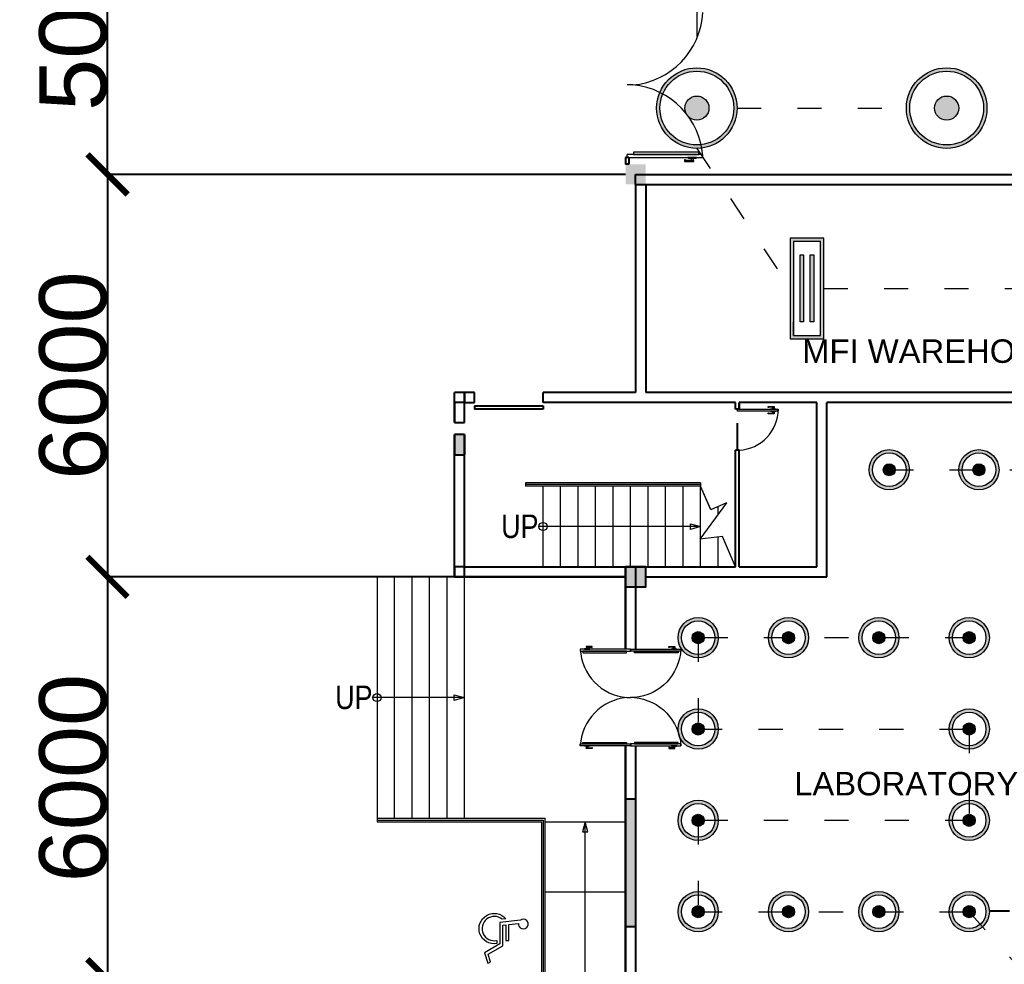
# Model space of a CAD drawing. Header units: millimetres. Extents: x 3339 to 2017737, y 4955 to 2748989.
# Drawn here: x 1420207 to 1434887, y 1267933 to 1282015 of the extents above; entities that cross this region are included whole.
import ezdxf

# ---------------------------------------------------------------- set-up
doc = ezdxf.new("R2010")
doc.units = ezdxf.units.MM
doc.header["$LTSCALE"] = 30
doc.linetypes.add('ACAD_ISO03W100', pattern=[30, 12, -18])
for name, color, linetype, lineweight in [('A-DETL-GENF', 92, 'Continuous', 13), ('A-DOOR', 31, 'Continuous', 13), ('LIGHT LINES', 6, 'ACAD_ISO03W100', 13), ('LIGHTS', 6, 'Continuous', 13), ('STAIR', 1, 'Continuous', 5), ('T-WAL', 4, 'Continuous', 5)]:
    doc.layers.add(name, color=color, linetype=linetype, lineweight=lineweight)
for name, color, linetype in [('DIM LINES', 7, 'Continuous'), ('TEXT', 7, 'Continuous'), ('window', 92, 'Continuous')]:
    doc.layers.add(name, color=color, linetype=linetype)
doc.styles.add('Arial Narrow', font='ARIALN.TTF', dxfattribs={"height": 200})
doc.styles.get("Standard").update_dxf_attribs({"font": 'arial.ttf'})
doc.dimstyles.new('GREEN', dxfattribs={"dimtxt": 1000, "dimasz": 600, "dimexe": 0.18, "dimexo": 0.0625, "dimgap": 0.09, "dimtad": 2, "dimdec": 0, "dimzin": 0, "dimdsep": 46, "dimtxsty": 'Standard', "dimblk": 'ARCHTICK', "dimcen": 0.09, "dimclrd": 3, "dimclre": 3, "dimclrt": 2, "dimadec": 0, "dimazin": 0, "dimtfac": 1, "dimtdec": 0, "dimtofl": 0, "dimtmove": 0, "dimatfit": 3, "dimfxl": 1, "dimtolj": 1, "dimtzin": 0, "dimarcsym": 0})

# ---------------------------------------------------------------- blocks, each defined once
blk = doc.blocks.new('_ArchTick')
at = {"color": 0, "linetype": 'ByBlock', "const_width": 0.15}
blk.add_lwpolyline([(-0.5, -0.5), (0.5, 0.5)], dxfattribs=at)
blk = doc.blocks.new('*D605')
at = {"layer": 'Defpoints', "color": 0, "transparency": 16777216}
for p in [(1412530, 1308509), (1429240, 1308509), (1429240, 1238709)]:
    blk.add_point(p, dxfattribs=at)
at = {"layer": 'DIM LINES', "color": 3, "linetype": 'ByBlock', "lineweight": -2, "transparency": 16777216}
for p, q in [((1429240, 1308509), (1412530, 1308509)), ((1412530, 1238709), (1412530, 1308509)), ((1429240, 1238709), (1412530, 1238709))]:
    blk.add_line(p, q, dxfattribs=at)
at = {"layer": 'DIM LINES', "color": 3, "lineweight": -2, "transparency": 16777216, "xscale": 600, "yscale": 600, "zscale": 600}
for p, rotation in [((1412530, 1308509), 90), ((1412530, 1238709), 270)]:
    blk.add_blockref('_ArchTick', p, dxfattribs=dict(at, rotation=rotation))
at = {"layer": 'DIM LINES', "color": 2, "transparency": 16777216, "insert": (1412020, 1273609), "char_height": 1000, "attachment_point": 5, "rotation": 90}
blk.add_mtext('\\A1;69800', dxfattribs=at)
blk = doc.blocks.new('*D857')
at = {"layer": 'Defpoints', "color": 0, "transparency": 16777216}
for p in [(1417228, 1284709), (1429240, 1284709), (1429240, 1261709)]:
    blk.add_point(p, dxfattribs=at)
at = {"layer": 'DIM LINES', "color": 3, "linetype": 'ByBlock', "lineweight": -2, "transparency": 16777216}
for p, q in [((1429240, 1284709), (1417228, 1284709)), ((1417228, 1261709), (1417228, 1284709)), ((1429240, 1261709), (1417228, 1261709))]:
    blk.add_line(p, q, dxfattribs=at)
at = {"layer": 'DIM LINES', "color": 3, "lineweight": -2, "transparency": 16777216, "xscale": 600, "yscale": 600, "zscale": 600}
for p, rotation in [((1417228, 1284709), 90), ((1417228, 1261709), 270)]:
    blk.add_blockref('_ArchTick', p, dxfattribs=dict(at, rotation=rotation))
at = {"layer": 'DIM LINES', "color": 2, "transparency": 16777216, "insert": (1416717, 1273209), "char_height": 1000, "attachment_point": 5, "rotation": 90}
blk.add_mtext('\\A1;23000', dxfattribs=at)
blk = doc.blocks.new('*D642')
at = {"layer": 'Defpoints', "color": 0, "transparency": 16777216}
for p in [(1426689, 1267709), (1421517, 1261709), (1429240, 1261709)]:
    blk.add_point(p, dxfattribs=at)
at = {"layer": 'DIM LINES', "color": 3, "linetype": 'ByBlock', "lineweight": -2, "transparency": 16777216}
for p, q in [((1426688, 1267709), (1421516, 1267709)), ((1421517, 1267709), (1421517, 1261709)), ((1429240, 1261709), (1421516, 1261709))]:
    blk.add_line(p, q, dxfattribs=at)
at = {"layer": 'DIM LINES', "color": 3, "lineweight": -2, "transparency": 16777216, "xscale": 600, "yscale": 600, "zscale": 600}
for p, rotation in [((1421517, 1267709), 90), ((1421517, 1261709), 270)]:
    blk.add_blockref('_ArchTick', p, dxfattribs=dict(at, rotation=rotation))
at = {"layer": 'DIM LINES', "color": 2, "transparency": 16777216, "insert": (1421006, 1264709), "char_height": 1000, "attachment_point": 5, "rotation": 90}
blk.add_mtext('\\A1;6000', dxfattribs=at)
blk = doc.blocks.new('*D643')
at = {"layer": 'Defpoints', "color": 0, "transparency": 16777216}
for p in [(1429240, 1279709), (1421517, 1273709), (1429240, 1273709)]:
    blk.add_point(p, dxfattribs=at)
at = {"layer": 'DIM LINES', "color": 3, "linetype": 'ByBlock', "lineweight": -2, "transparency": 16777216}
for p, q in [((1429240, 1279709), (1421516, 1279709)), ((1421517, 1279709), (1421517, 1273709)), ((1429240, 1273709), (1421516, 1273709))]:
    blk.add_line(p, q, dxfattribs=at)
at = {"layer": 'DIM LINES', "color": 3, "lineweight": -2, "transparency": 16777216, "xscale": 600, "yscale": 600, "zscale": 600}
for p, rotation in [((1421517, 1279709), 90), ((1421517, 1273709), 270)]:
    blk.add_blockref('_ArchTick', p, dxfattribs=dict(at, rotation=rotation))
at = {"layer": 'DIM LINES', "color": 2, "transparency": 16777216, "insert": (1421006, 1276709), "char_height": 1000, "attachment_point": 5, "rotation": 90}
blk.add_mtext('\\A1;6000', dxfattribs=at)
blk = doc.blocks.new('*D644')
at = {"layer": 'Defpoints', "color": 0, "transparency": 16777216}
for p in [(1429240, 1273709), (1421517, 1267709), (1426689, 1267709)]:
    blk.add_point(p, dxfattribs=at)
at = {"layer": 'DIM LINES', "color": 3, "linetype": 'ByBlock', "lineweight": -2, "transparency": 16777216}
for p, q in [((1429240, 1273709), (1421516, 1273709)), ((1421517, 1273709), (1421517, 1267709)), ((1426688, 1267709), (1421516, 1267709))]:
    blk.add_line(p, q, dxfattribs=at)
at = {"layer": 'DIM LINES', "color": 3, "lineweight": -2, "transparency": 16777216, "xscale": 600, "yscale": 600, "zscale": 600}
for p, rotation in [((1421517, 1273709), 90), ((1421517, 1267709), 270)]:
    blk.add_blockref('_ArchTick', p, dxfattribs=dict(at, rotation=rotation))
at = {"layer": 'DIM LINES', "color": 2, "transparency": 16777216, "insert": (1421006, 1270709), "char_height": 1000, "attachment_point": 5, "rotation": 90}
blk.add_mtext('\\A1;6000', dxfattribs=at)
blk = doc.blocks.new('*D663')
at = {"layer": 'Defpoints', "color": 0, "transparency": 16777216}
for p in [(1421517, 1284709), (1429240, 1284709), (1429240, 1279709)]:
    blk.add_point(p, dxfattribs=at)
at = {"layer": 'DIM LINES', "color": 3, "linetype": 'ByBlock', "lineweight": -2, "transparency": 16777216}
for p, q in [((1429240, 1284709), (1421516, 1284709)), ((1421517, 1279709), (1421517, 1284709)), ((1429240, 1279709), (1421516, 1279709))]:
    blk.add_line(p, q, dxfattribs=at)
at = {"layer": 'DIM LINES', "color": 3, "lineweight": -2, "transparency": 16777216, "xscale": 600, "yscale": 600, "zscale": 600}
for p, rotation in [((1421517, 1284709), 90), ((1421517, 1279709), 270)]:
    blk.add_blockref('_ArchTick', p, dxfattribs=dict(at, rotation=rotation))
at = {"layer": 'DIM LINES', "color": 2, "transparency": 16777216, "insert": (1421006, 1282209), "char_height": 1000, "attachment_point": 5, "rotation": 90}
blk.add_mtext('\\A1;5000', dxfattribs=at)
blk = doc.blocks.new('slash')
at = {"layer": 'STAIR'}
for p, q in [((2543, 11669), (2695, 12018)), ((2309, 11772), (2708, 11231)), ((2173, 10818), (2370, 11270))]:
    blk.add_line(p, q, dxfattribs=at)
for points in [[(2309, 11772), (2543, 11669)], [(2370, 11270), (2708, 11231)]]:
    blk.add_lwpolyline(points, dxfattribs=at)
blk = doc.blocks.new('double door no base 0.5')
at = {"color": 0}
for p, q in [((62065, 59903), (62095, 59903)), ((63478, 59903), (63508, 59903))]:
    blk.add_line(p, q, dxfattribs=at)
at = {"layer": 'A-DETL-GENF'}
for p, q in [((62095, 59843), (62095, 59193)), ((62118, 59843), (62095, 59843)), ((62118, 59193), (62118, 59843)), ((63456, 59193), (63456, 59843)), ((63456, 59843), (63478, 59843)), ((63478, 59843), (63478, 59193)), ((62036, 59324), (62027, 59332)), ((62027, 59332), (62027, 59271)), ((62042, 59332), (62027, 59332)), ((62036, 59271), (62036, 59324)), ((62036, 59324), (62042, 59324)), ((62042, 59324), (62042, 59332)), ((63532, 59324), (63532, 59332)), ((63532, 59332), (63546, 59332)), ((63538, 59324), (63532, 59324)), ((63538, 59324), (63546, 59332)), ((63538, 59271), (63538, 59324)), ((63546, 59332), (63546, 59271)), ((62027, 59271), (62036, 59271)), ((62037, 59271), (62027, 59271)), ((62027, 59271), (62027, 59242)), ((62027, 59242), (62037, 59242)), ((62037, 59242), (62037, 59271)), ((62037, 59268), (62037, 59244)), ((62061, 59268), (62037, 59268)), ((62037, 59244), (62061, 59244)), ((62065, 59299), (62061, 59294)), ((62061, 59294), (62061, 59218)), ((62061, 59244), (62061, 59268)), ((62061, 59218), (62065, 59214)), ((62065, 59214), (62065, 59299)), ((62095, 59193), (62118, 59193)), ((63478, 59193), (63456, 59193)), ((63508, 59214), (63508, 59299)), ((63508, 59299), (63513, 59294)), ((63513, 59218), (63508, 59214)), ((63513, 59294), (63513, 59218)), ((63513, 59244), (63513, 59268)), ((63513, 59268), (63537, 59268)), ((63537, 59244), (63513, 59244)), ((63537, 59271), (63546, 59271)), ((63537, 59242), (63537, 59271)), ((63537, 59268), (63537, 59244)), ((63546, 59242), (63537, 59242)), ((63546, 59271), (63538, 59271)), ((63546, 59271), (63546, 59242))]:
    blk.add_line(p, q, dxfattribs=at)
at = {"layer": 'A-DOOR', "lineweight": 18}
for p, q in [((62065, 59903), (62065, 59153)), ((62065, 59903), (62095, 59903)), ((62095, 59153), (62095, 59903)), ((63478, 59153), (63478, 59903)), ((63508, 59903), (63478, 59903)), ((63508, 59903), (63508, 59153)), ((62065, 59153), (62095, 59153)), ((63508, 59153), (63478, 59153))]:
    blk.add_line(p, q, dxfattribs=at)
at = {"layer": 'A-DOOR'}
blk.add_line((62787, 59847), (62787, 59903), dxfattribs=at)
for centre, start, end in [((62030, 59913), 272.6963, 355.0387), ((63544, 59913), 184.9613, 267.3037)]:
    blk.add_arc(centre, 760, start, end, dxfattribs=at)

msp = doc.modelspace()

# ---------------------------------------------------------------- hatches: boundary and pattern name
h = msp.add_hatch(color=2)
h.dxf.hatch_style = 1
h.paths.add_polyline_path([(1429540.35, 1279859.357), (1429240.35, 1279859.357), (1429240.35, 1279559.357), (1429540.35, 1279559.357)])
h = msp.add_hatch(color=2)
h.dxf.hatch_style = 1
h.paths.add_polyline_path([(1429540.35, 1273859.357), (1429240.35, 1273859.357), (1429240.35, 1273559.357), (1429540.35, 1273559.357)])
at = {"layer": 'LIGHTS'}
h = msp.add_hatch(color=256, dxfattribs=at)
h.dxf.hatch_style = 1
h.paths.add_polyline_path([(1429751.086, 1280930.577, -0.01099907), (1429795.676, 1280907.611, -0.820540377), (1430853.74, 1280696.967, -0.381861725), (1430365.05, 1280150.395, -0.01099907), (1430374.733, 1280101.182, 0.379887881), (1430903.74, 1280696.967, 0.817660067)])
h.paths.add_polyline_path([(1429753.74, 1280696.967, -0.098574921), (1429795.676, 1280907.611, 0.01099907), (1429751.086, 1280930.577, 0.10031575), (1429703.74, 1280696.967, 0.449393119), (1430374.733, 1280101.182, 0.01099907), (1430365.05, 1280150.395, -0.447322814)])
h = msp.add_hatch(color=256, dxfattribs=at)
h.dxf.hatch_style = 1
h.paths.add_polyline_path([(1433427.733, 1280696.967, 1), (1434627.733, 1280696.967, 1)])
h.paths.add_polyline_path([(1434577.733, 1280696.967, -1), (1433477.733, 1280696.967, -1)], flags=16)
h.paths.add_polyline_path([(1434207.733, 1280696.967, -1), (1433847.733, 1280696.967, -1)], flags=0)
h = msp.add_hatch(color=256, dxfattribs=at)
h.dxf.hatch_style = 1
h.paths.add_polyline_path([(1430483.74, 1280696.967, 1), (1430123.74, 1280696.967, 1)])
h = msp.add_hatch(color=256, dxfattribs=at)
h.dxf.hatch_style = 1
h.paths.add_polyline_path([(1434207.733, 1280696.967, 1), (1433847.733, 1280696.967, 1)])
h = msp.add_hatch(color=256, dxfattribs=at)
h.dxf.hatch_style = 1
h.paths.add_polyline_path([(1432195.28, 1278759.357), (1431695.28, 1278759.357), (1431695.28, 1277259.357), (1432195.28, 1277259.357)])
h.paths.add_polyline_path([(1431745.28, 1278709.357), (1432145.28, 1278709.357), (1432145.28, 1277309.357), (1431745.28, 1277309.357), (1431745.28, 1277509.357)], flags=16)
h.paths.add_polyline_path([(1431845.28, 1278509.357), (1431895.28, 1278509.357), (1431895.28, 1277509.357), (1431845.28, 1277509.357)], flags=0)
h.paths.add_polyline_path([(1431995.28, 1278509.357), (1432045.28, 1278509.357), (1432045.28, 1277509.357), (1431995.28, 1277509.357)], flags=0)
h = msp.add_hatch(color=256, dxfattribs=at)
h.dxf.hatch_style = 1
h.paths.add_polyline_path([(1431845.28, 1277509.357), (1431895.28, 1277509.357), (1431895.28, 1278509.357), (1431845.28, 1278509.357)])
h = msp.add_hatch(color=256, dxfattribs=at)
h.dxf.hatch_style = 1
h.paths.add_polyline_path([(1432045.28, 1278509.357), (1431995.28, 1278509.357), (1431995.28, 1277509.357), (1432045.28, 1277509.357)])
h = msp.add_hatch(color=256, dxfattribs=at)
h.dxf.hatch_style = 1
h.paths.add_polyline_path([(1433472.02, 1275305.862), (1433422.02, 1275305.862, -1), (1432922.02, 1275305.862, -1), (1433422.02, 1275305.862), (1433472.02, 1275305.862, 1), (1432872.02, 1275305.862, 1)])
h = msp.add_hatch(color=256, dxfattribs=at)
h.dxf.hatch_style = 1
h.paths.add_polyline_path([(1434258.888, 1275305.862), (1434208.888, 1275305.862, 1), (1434808.888, 1275305.862), (1434758.888, 1275305.862, -1)])
h.paths.add_polyline_path([(1434758.888, 1275305.862), (1434808.888, 1275305.862, 1), (1434208.888, 1275305.862), (1434258.888, 1275305.862, -1)])
h = msp.add_hatch(color=256, dxfattribs=at)
h.dxf.hatch_style = 1
h.paths.add_polyline_path([(1433262.02, 1275305.862, 1), (1433082.02, 1275305.862, 1)])
h = msp.add_hatch(color=256, dxfattribs=at)
h.dxf.hatch_style = 1
h.paths.add_polyline_path([(1434598.888, 1275305.862, 1), (1434418.888, 1275305.862, 1)])
h = msp.add_hatch(color=256, dxfattribs=at)
h.dxf.hatch_style = 1
h.paths.add_polyline_path([(1430623.281, 1272802.365), (1430573.281, 1272802.365, -0.414213562), (1430323.281, 1272552.365), (1430323.281, 1272502.365, 0.414213562)], flags=17)
h.paths.add_polyline_path([(1430023.281, 1272802.365, 0.414213562), (1430323.281, 1272502.365), (1430323.281, 1272552.365, -0.414213562), (1430073.281, 1272802.365, -1), (1430573.281, 1272802.365), (1430623.281, 1272802.365, 1)])
h = msp.add_hatch(color=256, dxfattribs=at)
h.dxf.hatch_style = 1
h.paths.add_polyline_path([(1431370.281, 1272802.365), (1431420.281, 1272802.365, -1), (1431920.281, 1272802.365), (1431970.281, 1272802.365, 1)])
h.paths.add_polyline_path([(1431970.281, 1272802.365), (1431920.281, 1272802.365, -1), (1431420.281, 1272802.365), (1431370.281, 1272802.365, 1)])
h = msp.add_hatch(color=256, dxfattribs=at)
h.dxf.hatch_style = 1
h.paths.add_polyline_path([(1432717.28, 1272802.365), (1432767.28, 1272802.365, -1), (1433267.28, 1272802.365), (1433317.28, 1272802.365, 1)])
h.paths.add_polyline_path([(1433317.28, 1272802.365), (1433267.28, 1272802.365, -1), (1432767.28, 1272802.365), (1432717.28, 1272802.365, 1)])
h = msp.add_hatch(color=256, dxfattribs=at)
h.dxf.hatch_style = 1
h.paths.add_polyline_path([(1434064.28, 1272802.365), (1434114.28, 1272802.365, -1), (1434614.28, 1272802.365, -1), (1434114.28, 1272802.365), (1434064.28, 1272802.365, 1), (1434664.28, 1272802.365, 1)])
h = msp.add_hatch(color=256, dxfattribs=at)
h.dxf.hatch_style = 1
h.paths.add_polyline_path([(1430413.281, 1272802.365, 1), (1430233.281, 1272802.365, 1)])
h = msp.add_hatch(color=256, dxfattribs=at)
h.dxf.hatch_style = 1
h.paths.add_polyline_path([(1431760.281, 1272802.365, 1), (1431580.281, 1272802.365, 1)])
h = msp.add_hatch(color=256, dxfattribs=at)
h.dxf.hatch_style = 1
h.paths.add_polyline_path([(1433107.28, 1272802.365, 1), (1432927.28, 1272802.365, 1)])
h = msp.add_hatch(color=256, dxfattribs=at)
h.dxf.hatch_style = 1
h.paths.add_polyline_path([(1434454.28, 1272802.365, 1), (1434274.28, 1272802.365, 1)])
h = msp.add_hatch(color=256, dxfattribs=at)
h.dxf.hatch_style = 1
h.paths.add_polyline_path([(1430623.281, 1271440.773), (1430573.281, 1271440.773, -1), (1430073.281, 1271440.773, -0.414213562), (1430323.281, 1271690.773), (1430323.281, 1271740.773, 0.414213562), (1430023.281, 1271440.773, 0.040650696), (1430027.234, 1271392.233, -0.022459882), (1430045.868, 1271326.573, 0.821592087)])
h.paths.add_polyline_path([(1430323.281, 1271740.773), (1430323.281, 1271690.773, -0.414213562), (1430573.281, 1271440.773), (1430623.281, 1271440.773, 0.414213562)], flags=17)
h = msp.add_hatch(color=256, dxfattribs=at)
h.dxf.hatch_style = 1
h.paths.add_polyline_path([(1434064.28, 1271440.773), (1434114.28, 1271440.773, -1), (1434614.28, 1271440.773, -0.414213562), (1434364.28, 1271190.773), (1434364.28, 1271140.773, 0.414213562), (1434664.28, 1271440.773, 1)])
h.paths.add_polyline_path([(1431650.539, 1270254), (1435167.49, 1270254), (1435167.49, 1270975.248), (1431650.539, 1270975.248)], flags=9)
h = msp.add_hatch(color=256, dxfattribs=at)
h.dxf.hatch_style = 1
h.paths.add_polyline_path([(1430413.281, 1271440.773, 1), (1430233.281, 1271440.773, 1)])
h = msp.add_hatch(color=256, dxfattribs=at)
h.dxf.hatch_style = 1
h.paths.add_polyline_path([(1434454.28, 1271440.773, 1), (1434274.28, 1271440.773, 1)])
h = msp.add_hatch(color=256, dxfattribs=at)
h.dxf.hatch_style = 1
h.paths.add_polyline_path([(1434114.28, 1271440.773), (1434064.28, 1271440.773, 0.414213562), (1434364.28, 1271140.773), (1434364.28, 1271190.773, -0.414213562)])
h = msp.add_hatch(color=256, dxfattribs=at)
h.dxf.hatch_style = 1
h.paths.add_polyline_path([(1430623.281, 1270079.18), (1430573.281, 1270079.18, -0.414213562), (1430323.281, 1269829.18), (1430323.281, 1269779.18, 0.414213562)], flags=17)
h.paths.add_polyline_path([(1430023.281, 1270079.18, 0.414213562), (1430323.281, 1269779.18), (1430323.281, 1269829.18, -0.414213562), (1430073.281, 1270079.18, -1), (1430573.281, 1270079.18), (1430623.281, 1270079.18, 1)])
h = msp.add_hatch(color=256, dxfattribs=at)
h.dxf.hatch_style = 1
h.paths.add_polyline_path([(1434664.28, 1270079.18, 0.414213562), (1434364.28, 1270379.18), (1434364.28, 1270329.18, -0.414213562), (1434614.28, 1270079.18, -1), (1434114.28, 1270079.18), (1434064.28, 1270079.18, 1)])
h.paths.add_polyline_path([(1434364.28, 1270329.18), (1434364.28, 1270379.18, 0.414213562), (1434064.28, 1270079.18), (1434114.28, 1270079.18, -0.414213562)], flags=17)
h = msp.add_hatch(color=256, dxfattribs=at)
h.dxf.hatch_style = 1
h.paths.add_polyline_path([(1430413.281, 1270079.18, 1), (1430233.281, 1270079.18, 1)])
h = msp.add_hatch(color=256, dxfattribs=at)
h.dxf.hatch_style = 1
h.paths.add_polyline_path([(1434454.28, 1270079.18, 1), (1434274.28, 1270079.18, 1)])
h = msp.add_hatch(color=256, dxfattribs=at)
h.dxf.hatch_style = 1
h.paths.add_polyline_path([(1430323.281, 1269017.588), (1430323.281, 1268967.588, -0.414213562), (1430573.281, 1268717.588), (1430623.281, 1268717.588, 0.414213562)], flags=17)
h.paths.add_polyline_path([(1430623.281, 1268717.588), (1430573.281, 1268717.588, -1), (1430073.281, 1268717.588, -0.414213562), (1430323.281, 1268967.588), (1430323.281, 1269017.588, 0.414213562), (1430023.281, 1268717.588, 1)])
h = msp.add_hatch(color=256, dxfattribs=at)
h.dxf.hatch_style = 1
h.paths.add_polyline_path([(1431920.281, 1268717.588), (1431970.281, 1268717.588, 1), (1431370.281, 1268717.588), (1431420.281, 1268717.588, -1)])
h.paths.add_polyline_path([(1431420.281, 1268717.588), (1431370.281, 1268717.588, 1), (1431970.281, 1268717.588), (1431920.281, 1268717.588, -1)])
h = msp.add_hatch(color=256, dxfattribs=at)
h.dxf.hatch_style = 1
h.paths.add_polyline_path([(1432717.28, 1268717.588), (1432767.28, 1268717.588, -1), (1433267.28, 1268717.588), (1433317.28, 1268717.588, 1)])
h.paths.add_polyline_path([(1433317.28, 1268717.588), (1433267.28, 1268717.588, -1), (1432767.28, 1268717.588), (1432717.28, 1268717.588, 1)])
h = msp.add_hatch(color=256, dxfattribs=at)
h.dxf.hatch_style = 1
h.paths.add_polyline_path([(1434114.28, 1268717.588), (1434064.28, 1268717.588, 0.647882131), (1434564.059, 1268493.785), (1434530.763, 1268531.085, -0.647882131)])
h.paths.add_polyline_path([(1434614.28, 1268717.588, -0.213679039), (1434530.763, 1268531.085), (1434564.059, 1268493.785, 0.213679039), (1434664.28, 1268717.588, 1), (1434064.28, 1268717.588), (1434114.28, 1268717.588, -1)])
h = msp.add_hatch(color=256, dxfattribs=at)
h.dxf.hatch_style = 1
h.paths.add_polyline_path([(1430413.281, 1268717.588, 1), (1430233.281, 1268717.588, 1)])
h = msp.add_hatch(color=256, dxfattribs=at)
h.dxf.hatch_style = 1
h.paths.add_polyline_path([(1431760.281, 1268717.588, 1), (1431580.281, 1268717.588, 1)])
h = msp.add_hatch(color=256, dxfattribs=at)
h.dxf.hatch_style = 1
h.paths.add_polyline_path([(1433107.28, 1268717.588, 1), (1432927.28, 1268717.588, 1)])
h = msp.add_hatch(color=256, dxfattribs=at)
h.dxf.hatch_style = 1
h.paths.add_polyline_path([(1434454.28, 1268717.588, 1), (1434274.28, 1268717.588, 1)])
at = {"layer": 'window'}
h = msp.add_hatch(color=256, dxfattribs=at)
h.dxf.hatch_style = 1
h.paths.add_polyline_path([(1426840.35, 1275829.357), (1426690.35, 1275829.357), (1426690.35, 1275529.357), (1426840.35, 1275529.357)])
h = msp.add_hatch(color=256, dxfattribs=at)
h.dxf.hatch_style = 1
h.paths.add_polyline_path([(1429388.73, 1268498.608), (1429240.35, 1268498.608), (1429240.35, 1270398.608), (1429388.73, 1270398.608)])

# ---------------------------------------------------------------- linework, layer by layer
for p, q in [((1429290.35, 1279959.357), (1429240.35, 1279959.357)), ((1429240.35, 1279959.357), (1429240.35, 1279859.357)), ((1429290.35, 1279959.357), (1429240.35, 1279959.357)), ((1429240.35, 1279959.357), (1429240.35, 1279859.357)), ((1429290.35, 1279959.357), (1429290.35, 1279859.357)), ((1429390.35, 1279559.357), (1429390.35, 1276459.357)), ((1429390.35, 1279559.357), (1429390.35, 1276459.357)), ((1429540.35, 1279559.357), (1429540.35, 1276459.357)), ((1426840.35, 1276309.357), (1426840.35, 1276459.357)), ((1426840.35, 1276459.357), (1426840.35, 1276309.357)), ((1426840.35, 1276309.357), (1426690.35, 1276309.357)), ((1426840.35, 1273859.357), (1426690.35, 1273859.357)), ((1426690.35, 1273859.357), (1426690.35, 1273709.357)), ((1426840.35, 1273709.357), (1426840.35, 1273859.357)), ((1427748.683, 1273859.357), (1430882.017, 1273859.357)), ((1429240.35, 1273859.357), (1429240.35, 1272630.858)), ((1429390.35, 1273859.357), (1429390.35, 1272630.858)), ((1426690.35, 1273709.357), (1426840.35, 1273709.357)), ((1429240.35, 1271187.858), (1429240.35, 1252230.857)), ((1429390.35, 1271187.858), (1429390.35, 1265384.357)), ((1429240.35, 1268498.608), (1429240.35, 1270398.608)), ((1434966.028, 1268723.382), (1434664.224, 1268723.382))]:
    msp.add_line(p, q)
at = {"color": 0}
for p, q in [((1429390.35, 1279709.357), (1438390.35, 1279709.357)), ((1429390.35, 1279559.357), (1438240.35, 1279559.357)), ((1426690.35, 1276009.357), (1426690.35, 1276459.357)), ((1426840.35, 1276459.357), (1426690.35, 1276459.357)), ((1426990.35, 1276459.357), (1426840.35, 1276459.357)), ((1426990.35, 1276309.357), (1426990.35, 1276459.357)), ((1428009.795, 1276309.357), (1428009.795, 1276459.357)), ((1429390.35, 1276459.357), (1428009.795, 1276459.357)), ((1438240.35, 1276459.357), (1429540.35, 1276459.357)), ((1426690.35, 1276309.357), (1426690.35, 1276009.357)), ((1426840.35, 1276009.357), (1426840.35, 1276309.357)), ((1426840.35, 1276309.357), (1426990.35, 1276309.357)), ((1426990.35, 1276259.357), (1426990.35, 1276209.357)), ((1426990.35, 1276259.357), (1428009.795, 1276259.357)), ((1428009.795, 1276209.357), (1426990.35, 1276209.357)), ((1430882.017, 1276309.357), (1428009.795, 1276309.357)), ((1428009.795, 1276259.357), (1428009.795, 1276209.357)), ((1430882.017, 1276209.357), (1430882.017, 1276309.357)), ((1430932.017, 1276209.357), (1430882.017, 1276209.357)), ((1430932.017, 1276209.357), (1430932.017, 1276309.357)), ((1430932.017, 1276309.357), (1430932.017, 1276209.357)), ((1432090.35, 1276309.357), (1430932.017, 1276309.357)), ((1432090.35, 1273859.357), (1432090.35, 1276309.357)), ((1432240.35, 1273859.357), (1432240.35, 1276309.357)), ((1432240.35, 1273709.357), (1432240.35, 1276309.357)), ((1439040.35, 1276309.357), (1432240.35, 1276309.357)), ((1426690.35, 1276009.357), (1426840.35, 1276009.357)), ((1430907.017, 1275599.37), (1430907.017, 1275999.37)), ((1426690.35, 1273709.357), (1426690.35, 1275829.357)), ((1426840.35, 1273859.357), (1426840.35, 1275829.357)), ((1430882.017, 1273859.357), (1430882.017, 1275599.37)), ((1430932.017, 1275599.37), (1430882.017, 1275599.37)), ((1430932.017, 1273859.357), (1430932.017, 1275599.37)), ((1426840.35, 1273859.357), (1429240.35, 1273859.357)), ((1429240.35, 1273859.357), (1430882.017, 1273859.357)), ((1429240.35, 1273859.357), (1429240.35, 1273709.357)), ((1429240.35, 1273709.357), (1429240.35, 1273859.357)), ((1429240.35, 1273709.357), (1429240.35, 1273859.357)), ((1429540.35, 1273859.357), (1430882.017, 1273859.357)), ((1430932.017, 1273859.357), (1432090.35, 1273859.357)), ((1430932.017, 1273859.357), (1432090.35, 1273859.357)), ((1426690.35, 1273709.357), (1429240.35, 1273709.357)), ((1429240.35, 1272630.858), (1429240.35, 1273709.357)), ((1429540.35, 1273709.357), (1432240.35, 1273709.357)), ((1429240.35, 1267709.357), (1429240.35, 1271187.858)), ((1429240.35, 1267709.357), (1429240.35, 1270109.357))]:
    msp.add_line(p, q, dxfattribs=at)
for points in [[(1429290.35, 1279859.357), (1429240.35, 1279859.357)], [(1429390.35, 1279559.357), (1429390.35, 1279559.357), (1429390.35, 1279709.357)]]:
    msp.add_lwpolyline(points)
msp.add_lwpolyline([(1429540.35, 1273859.357), (1429240.35, 1273859.357), (1429240.35, 1273559.357), (1429540.35, 1273559.357), (1429540.35, 1273859.357)], close=True)
at = {"layer": 'A-DETL-GENF'}
for p, q in [((1430330.658, 1280038.107), (1429356.408, 1280038.107)), ((1429356.408, 1280038.107), (1429356.408, 1280004.357)), ((1429356.408, 1280004.357), (1430330.658, 1280004.357)), ((1430330.658, 1280004.357), (1430330.658, 1280038.107)), ((1430134.86, 1279923.763), (1430121.523, 1279923.763)), ((1430121.523, 1279923.763), (1430121.523, 1279902.207)), ((1430121.523, 1279902.207), (1430214.231, 1279902.207)), ((1430134.86, 1279915.085), (1430121.982, 1279902.207)), ((1430134.86, 1279915.085), (1430134.86, 1279923.763)), ((1430214.231, 1279915.085), (1430134.86, 1279915.085)), ((1430299.956, 1279959.357), (1430171.369, 1279959.357)), ((1430171.369, 1279959.357), (1430178.513, 1279952.214)), ((1430178.513, 1279952.214), (1430292.813, 1279952.214)), ((1430214.231, 1279916.495), (1430214.231, 1279902.207)), ((1430257.094, 1279916.495), (1430214.231, 1279916.495)), ((1430214.231, 1279902.207), (1430214.231, 1279915.085)), ((1430214.231, 1279902.207), (1430257.094, 1279902.207)), ((1430253.522, 1279952.214), (1430217.803, 1279952.214)), ((1430217.803, 1279952.214), (1430217.803, 1279916.495)), ((1430217.803, 1279916.495), (1430253.522, 1279916.495)), ((1430253.522, 1279916.495), (1430253.522, 1279952.214)), ((1430257.094, 1279902.207), (1430257.094, 1279916.495)), ((1430292.813, 1279952.214), (1430299.956, 1279959.357)), ((1431366.424, 1276247.457), (1431428.229, 1276247.457)), ((1431366.424, 1276233.087), (1431366.424, 1276247.457)), ((1431375.315, 1276233.087), (1431366.424, 1276233.087)), ((1431375.315, 1276238.872), (1431366.729, 1276247.457)), ((1431428.229, 1276238.872), (1431375.315, 1276238.872)), ((1431375.315, 1276238.872), (1431375.315, 1276233.087)), ((1431399.654, 1276209.357), (1431404.417, 1276214.12)), ((1431485.379, 1276209.357), (1431399.654, 1276209.357)), ((1431404.417, 1276174.595), (1431399.654, 1276179.357)), ((1431399.654, 1276179.357), (1431485.379, 1276179.357)), ((1431404.417, 1276214.12), (1431480.617, 1276214.12)), ((1431480.617, 1276174.595), (1431404.417, 1276174.595)), ((1431428.229, 1276247.457), (1431428.229, 1276238.872)), ((1431428.229, 1276237.932), (1431428.229, 1276247.457)), ((1431428.229, 1276247.457), (1431456.804, 1276247.457)), ((1431456.804, 1276237.932), (1431428.229, 1276237.932)), ((1431430.61, 1276237.932), (1431454.423, 1276237.932)), ((1431430.61, 1276214.12), (1431430.61, 1276237.932)), ((1431454.423, 1276214.12), (1431430.61, 1276214.12)), ((1431430.61, 1276150.782), (1431430.61, 1276174.595)), ((1431430.61, 1276174.595), (1431454.423, 1276174.595)), ((1431454.423, 1276237.932), (1431454.423, 1276214.12)), ((1431454.423, 1276174.595), (1431454.423, 1276150.782)), ((1431456.804, 1276247.457), (1431456.804, 1276237.932)), ((1431480.617, 1276214.12), (1431485.379, 1276209.357)), ((1431485.379, 1276179.357), (1431480.617, 1276174.595)), ((1431366.424, 1276141.257), (1431366.424, 1276155.628)), ((1431366.424, 1276155.628), (1431375.315, 1276155.628)), ((1431428.229, 1276141.257), (1431366.424, 1276141.257)), ((1431375.315, 1276149.843), (1431366.729, 1276141.257)), ((1431375.315, 1276155.628), (1431375.315, 1276149.843)), ((1431375.315, 1276149.843), (1431428.229, 1276149.843)), ((1431428.229, 1276150.782), (1431456.804, 1276150.782)), ((1431428.229, 1276141.257), (1431428.229, 1276150.782)), ((1431428.229, 1276149.843), (1431428.229, 1276141.257)), ((1431456.804, 1276141.257), (1431428.229, 1276141.257)), ((1431454.423, 1276150.782), (1431430.61, 1276150.782)), ((1431456.804, 1276150.782), (1431456.804, 1276141.257))]:
    msp.add_line(p, q, dxfattribs=at)
at = {"layer": 'A-DOOR'}
msp.add_line((1429350.059, 1281041.607), (1429265.35, 1281041.607), dxfattribs=at)
at = {"layer": 'A-DOOR', "lineweight": 18}
for p, q in [((1430390.35, 1280004.357), (1429265.35, 1280004.357)), ((1429265.35, 1279959.357), (1429265.35, 1280004.357)), ((1430390.35, 1279959.357), (1430390.35, 1280004.357)), ((1429265.35, 1279959.357), (1430390.35, 1279959.357)), ((1430907.017, 1276179.357), (1430907.017, 1276209.357)), ((1430907.017, 1276209.357), (1431517.517, 1276209.357)), ((1431517.517, 1276179.357), (1430907.017, 1276179.357)), ((1431517.517, 1276209.357), (1431517.517, 1276179.357))]:
    msp.add_line(p, q, dxfattribs=at)
at = {"layer": 'A-DOOR'}
for centre, radius, start, end in [((1429251.454, 1282177.494), 1140.158, 274.961307, 357.3036501), ((1429251.454, 1279905.721), 1140.158, 2.6963499, 85.038693), ((1430907.017, 1276209.357), 610.5, 272.3469208, 0)]:
    msp.add_arc(centre, radius, start, end, dxfattribs=at)
at = {"layer": 'LIGHT LINES'}
for p, q in [((1430303.74, 1283026.419), (1430303.74, 1281296.967)), ((1430903.74, 1280696.967), (1433427.733, 1280696.967)), ((1430303.74, 1280096.967), (1431695.28, 1278009.357)), ((1432195.28, 1278009.357), (1435611.082, 1278009.357)), ((1433172.02, 1275305.862), (1440159.573, 1275305.862)), ((1434364.28, 1272802.365), (1430323.281, 1272802.365)), ((1430323.281, 1272802.365), (1430323.281, 1271440.773)), ((1430323.281, 1271440.773), (1434364.28, 1271440.773)), ((1434364.28, 1271440.773), (1434364.28, 1270079.18)), ((1434364.28, 1270079.18), (1430323.281, 1270079.18)), ((1430323.281, 1270079.18), (1430323.281, 1268717.588)), ((1430323.281, 1268717.588), (1434364.28, 1268717.588)), ((1434364.28, 1268717.588), (1438477.85, 1264109.357))]:
    msp.add_line(p, q, dxfattribs=at)
at = {"layer": 'LIGHTS'}
for p, q in [((1431695.28, 1278759.357), (1431695.28, 1277259.357)), ((1432195.28, 1278759.357), (1431695.28, 1278759.357)), ((1431745.28, 1278709.357), (1431745.28, 1277309.357)), ((1432145.28, 1278709.357), (1431745.28, 1278709.357)), ((1432145.28, 1277309.357), (1432145.28, 1278709.357)), ((1432195.28, 1277259.357), (1432195.28, 1278759.357)), ((1431845.28, 1277509.357), (1431845.28, 1278509.357)), ((1431845.28, 1278509.357), (1431895.28, 1278509.357)), ((1431895.28, 1278509.357), (1431895.28, 1277509.357)), ((1431995.28, 1277509.357), (1431995.28, 1278509.357)), ((1431995.28, 1278509.357), (1432045.28, 1278509.357)), ((1432045.28, 1278509.357), (1432045.28, 1277509.357)), ((1431745.28, 1277309.357), (1431745.28, 1277509.357)), ((1431895.28, 1277509.357), (1431845.28, 1277509.357)), ((1432045.28, 1277509.357), (1431995.28, 1277509.357)), ((1431695.28, 1277259.357), (1432195.28, 1277259.357)), ((1431745.28, 1277309.357), (1432145.28, 1277309.357))]:
    msp.add_line(p, q, dxfattribs=at)
for centre, radius in [((1430303.74, 1280696.967), 600), ((1430303.74, 1280696.967), 550), ((1434027.733, 1280696.967), 600), ((1434027.733, 1280696.967), 550), ((1430303.74, 1280696.967), 180), ((1434027.733, 1280696.967), 180), ((1433172.02, 1275305.862), 300), ((1434508.888, 1275305.862), 300), ((1433172.02, 1275305.862), 250), ((1434508.888, 1275305.862), 250), ((1433172.02, 1275305.862), 90), ((1434508.888, 1275305.862), 90), ((1430323.281, 1272802.365), 300), ((1431670.281, 1272802.365), 300), ((1433017.28, 1272802.365), 300), ((1434364.28, 1272802.365), 300), ((1430323.281, 1272802.365), 250), ((1431670.281, 1272802.365), 250), ((1433017.28, 1272802.365), 250), ((1434364.28, 1272802.365), 250), ((1430323.281, 1272802.365), 90), ((1431670.281, 1272802.365), 90), ((1433017.28, 1272802.365), 90), ((1434364.28, 1272802.365), 90), ((1430323.281, 1271440.773), 300), ((1430323.281, 1271440.773), 250), ((1434364.28, 1271440.773), 300), ((1434364.28, 1271440.773), 250), ((1430323.281, 1271440.773), 90), ((1434364.28, 1271440.773), 90), ((1430323.281, 1270079.18), 300), ((1430323.281, 1270079.18), 250), ((1434364.28, 1270079.18), 300), ((1434364.28, 1270079.18), 250), ((1430323.281, 1270079.18), 90), ((1434364.28, 1270079.18), 90), ((1430323.281, 1268717.588), 300), ((1431670.281, 1268717.588), 300), ((1433017.28, 1268717.588), 300), ((1434364.28, 1268717.588), 300), ((1430323.281, 1268717.588), 250), ((1431670.281, 1268717.588), 250), ((1433017.28, 1268717.588), 250), ((1434364.28, 1268717.588), 250), ((1430323.281, 1268717.588), 90), ((1431670.281, 1268717.588), 90), ((1433017.28, 1268717.588), 90), ((1434364.28, 1268717.588), 90)]:
    msp.add_circle(centre, radius, dxfattribs=at)
at = {"layer": 'STAIR', "color": 244, "linetype": 'ByBlock', "true_color": 0x991b1e}
for p, q in [((1430359.795, 1275109.357), (1427748.683, 1275109.357)), ((1430359.795, 1275084.357), (1427748.683, 1275084.357)), ((1430359.795, 1275059.357), (1427748.683, 1275059.357)), ((1428009.795, 1273859.357), (1428009.795, 1275059.357)), ((1428270.906, 1273859.357), (1428270.906, 1275059.357)), ((1428532.017, 1273859.357), (1428532.017, 1275059.357)), ((1428793.128, 1273859.357), (1428793.128, 1275059.357)), ((1429054.239, 1273859.357), (1429054.239, 1275059.357)), ((1429315.35, 1273859.357), (1429315.35, 1275059.357)), ((1429576.461, 1273859.357), (1429576.461, 1275059.357)), ((1429837.572, 1273859.357), (1429837.572, 1275059.357)), ((1430098.683, 1273859.357), (1430098.683, 1275059.357)), ((1430359.795, 1274289.811), (1430359.795, 1275059.357)), ((1430620.906, 1274643.113), (1430620.906, 1274758.305)), ((1430359.795, 1273859.357), (1430359.795, 1274274.058)), ((1430620.906, 1273859.357), (1430620.906, 1274303.895)), ((1430882.017, 1273859.357), (1427748.683, 1273859.357)), ((1426579.239, 1272509.357), (1426579.239, 1273709.357))]:
    msp.add_line(p, q, dxfattribs=at)
at = {"layer": 'STAIR'}
for p, q in [((1427748.683, 1275109.357), (1427748.683, 1275059.357)), ((1430359.795, 1275109.357), (1430359.795, 1275059.357)), ((1430511.524, 1274710.703), (1430359.795, 1275059.357)), ((1430882.017, 1273859.357), (1430685.356, 1274311.26)), ((1425534.795, 1273709.357), (1425534.795, 1270059.357)), ((1425534.795, 1270109.357), (1428040.35, 1270109.357)), ((1425534.795, 1270084.357), (1428015.35, 1270084.357)), ((1425534.795, 1270059.357), (1427990.35, 1270059.357))]:
    msp.add_line(p, q, dxfattribs=at)
at = {"layer": 'STAIR', "color": 1}
for p, q in [((1430359.795, 1274459.357), (1427949.415, 1274459.357)), ((1430206.396, 1274417.393), (1430206.396, 1274498.157)), ((1430206.396, 1274498.157), (1430359.795, 1274459.357)), ((1430359.795, 1274459.357), (1430206.396, 1274417.393)), ((1426686.952, 1271867.393), (1426686.952, 1271948.157)), ((1426686.952, 1271948.157), (1426840.35, 1271909.357)), ((1426840.35, 1271909.357), (1425474.415, 1271909.357)), ((1426840.35, 1271909.357), (1426686.952, 1271867.393)), ((1428640.35, 1270059.357), (1428598.385, 1269905.959)), ((1428679.15, 1269905.959), (1428640.35, 1270059.357)), ((1428640.35, 1262321.857), (1428640.35, 1270059.357)), ((1428598.385, 1269905.959), (1428679.15, 1269905.959))]:
    msp.add_line(p, q, dxfattribs=at)
at = {"layer": 'STAIR', "color": 0, "linetype": 'ByBlock'}
for points in [[(1427455.673, 1268611.122), (1427399.12, 1268604.277, 1.607748101), (1427321.169, 1268288.441), (1427321.169, 1268242.566, -1.729757262)], [(1427411.216, 1268515.037), (1427456.239, 1268520.487), (1427456.239, 1268287.259), (1427501.263, 1268287.259), (1427501.263, 1268525.937), (1427644.204, 1268543.239, 4.985504912), (1427672.244, 1268591.985), (1427366.193, 1268554.939), (1427366.193, 1268236.561), (1427137.765, 1268106.672), (1427185.462, 1267951.55), (1427228.497, 1267964.783), (1427191.414, 1268085.385), (1427411.216, 1268210.369)]]:
    msp.add_lwpolyline(points, format="xyb", close=True, dxfattribs=at)
at = {"layer": 'STAIR', "color": 1}
for centre in [(1428009.795, 1274459.357), (1425534.795, 1271909.357)]:
    msp.add_circle(centre, 60.379, dxfattribs=at)
at = {"layer": 'T-WAL', "color": 244, "linetype": 'ByBlock', "true_color": 0x991b1e}
for p, q in [((1426840.35, 1273709.357), (1425534.795, 1273709.357)), ((1425795.906, 1270109.357), (1425795.906, 1273709.357)), ((1426057.017, 1272509.357), (1426057.017, 1273709.357)), ((1426057.017, 1270109.357), (1426057.017, 1273709.357)), ((1426318.128, 1272509.357), (1426318.128, 1273709.357)), ((1426318.128, 1270109.357), (1426318.128, 1273709.357)), ((1426579.239, 1270109.357), (1426579.239, 1273709.357)), ((1426840.35, 1272459.357), (1426840.35, 1273709.357)), ((1426840.35, 1270109.357), (1426840.35, 1273709.357)), ((1427990.35, 1262984.357), (1427990.35, 1270059.357)), ((1428015.35, 1262984.357), (1428015.35, 1270084.357)), ((1428040.35, 1268492.691), (1428040.35, 1270109.357)), ((1428040.35, 1270059.357), (1429240.35, 1270059.357)), ((1429240.35, 1268492.691), (1429240.35, 1270059.357)), ((1428040.35, 1269014.913), (1429240.35, 1269014.913)), ((1428040.35, 1262984.357), (1428040.35, 1268492.691))]:
    msp.add_line(p, q, dxfattribs=at)
at = {"layer": 'window'}
for p, q in [((1426840.35, 1275829.357), (1426690.35, 1275829.357)), ((1426690.35, 1275829.357), (1426690.35, 1275529.357)), ((1426840.35, 1275829.357), (1426840.35, 1275529.357)), ((1426690.35, 1275529.357), (1426840.35, 1275529.357)), ((1429240.35, 1270398.608), (1429388.73, 1270398.608)), ((1429240.35, 1268498.608), (1429388.73, 1268498.608))]:
    msp.add_line(p, q, dxfattribs=at)

# ---------------------------------------------------------------- block references
at = {"color": 0, "rotation": 269.9995834250659}
msp.add_blockref('double door no base 0.5', (1369412.579, 1334696.564), dxfattribs=at)
at = {"color": 0, "xscale": -1, "rotation": 90.00041657493415}
msp.add_blockref('double door no base 0.5', (1489218.121, 1334696.564), dxfattribs=at)
at = {"layer": 'STAIR', "color": 0, "xscale": -1}
msp.add_blockref('slash', (1433054.952, 1263041.247), dxfattribs=at)

# ---------------------------------------------------------------- texts
at = {"layer": 'STAIR', "color": 1, "char_height": 350, "attachment_point": 1, "style": 'Arial Narrow'}
for insert in [(1427385.938, 1274637.819), (1424910.938, 1272087.819)]:
    msp.add_mtext_dynamic_manual_height_columns('UP', width=800.09192, gutter_width=1, heights=[136.329], dxfattribs=dict(at, insert=insert))
at = {"layer": 'TEXT', "char_height": 350, "attachment_point": 1}
for s, heights, insert in [('\\pxqc;MFI WAREHOUSE', [1406.025], (1431306.355, 1277249.041)), ('\\pxqc;LABORATORY', [362.176], (1430766.483, 1270801.322))]:
    msp.add_mtext_dynamic_manual_height_columns(s, width=5317.05443, gutter_width=0, heights=heights, dxfattribs=dict(at, insert=insert))

# ---------------------------------------------------------------- dimensions: what is measured, and where the dimension line sits
at = {"layer": 'DIM LINES', "color": 0}
for base, p1, p2, picture, middle in [((1412530.319, 1308509.357), (1429240.35, 1238709.357), (1429240.35, 1308509.357), '*D605', (1412019.656, 1273609.357)), ((1417227.976, 1284709.357), (1429240.35, 1261709.357), (1429240.35, 1284709.357), '*D857', (1416716.972, 1273209.357)), ((1421516.606, 1284709.357), (1429240.35, 1279709.357), (1429240.35, 1284709.357), '*D663', (1421005.943, 1282209.357)), ((1421516.606, 1273709.357), (1429240.35, 1279709.357), (1429240.35, 1273709.357), '*D643', (1421005.943, 1276709.357)), ((1421516.606, 1267709.357), (1429240.35, 1273709.357), (1426688.547, 1267709.357), '*D644', (1421005.943, 1270709.357)), ((1421516.606, 1261709.357), (1426688.547, 1267709.357), (1429240.35, 1261709.357), '*D642', (1421005.943, 1264709.357))]:
    dim = msp.add_linear_dim(base=base, p1=p1, p2=p2, angle=90, dimstyle='GREEN', dxfattribs=at)
    dim.commit()
    dim.dimension.update_dxf_attribs({"geometry": picture, "text_midpoint": middle})

doc.saveas('drawing.dxf')
